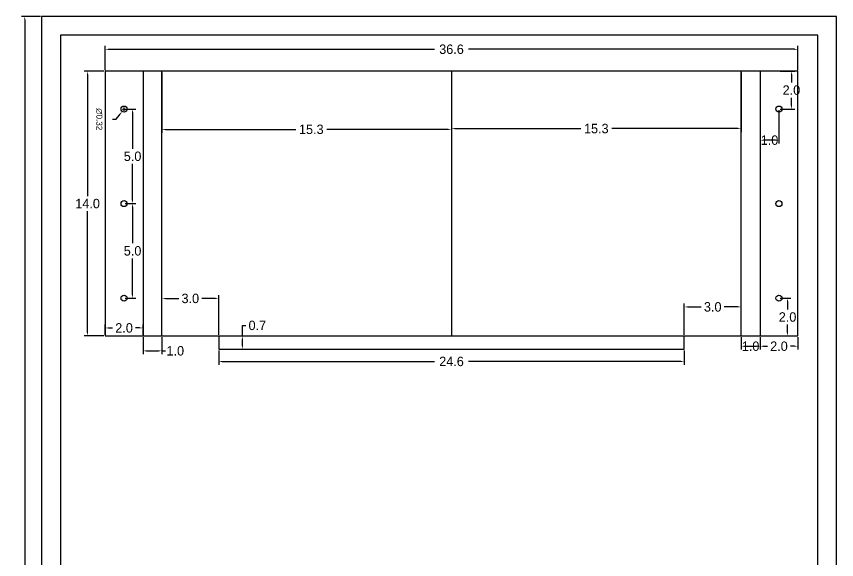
# Model space of a CAD drawing. Header units: millimetres. Extents: x -73 to 120, y 17 to 125.
# Drawn here: x 76.32 to 119.65, y 64.56 to 93.29 of the extents above; entities that cross this region are included whole.
import ezdxf
from ezdxf.lldxf.tags import DXFTag

# ---------------------------------------------------------------- set-up
doc = ezdxf.new("R2010")
doc.units = ezdxf.units.MM
doc.header["$MEASUREMENT"] = 0
tags = doc.linetypes.add('New Line1', pattern=[1.3, 1, -0.3]).pattern_tags.tags
tags[6:7] = [DXFTag(74, 4), DXFTag(75, 0), DXFTag(340, '0'), DXFTag(46, 1.0), DXFTag(50, 0.0), DXFTag(44, 0.0), DXFTag(45, 0.0)]
tags[4:5] = [DXFTag(74, 4), DXFTag(75, 0), DXFTag(340, '0'), DXFTag(46, 1.0), DXFTag(50, 0.0), DXFTag(44, 0.0), DXFTag(45, 0.0)]
doc.dimstyles.get("Standard").update_dxf_attribs({"dimtxt": 0.18, "dimasz": 0.18, "dimexe": 0.18, "dimexo": 0.0625, "dimgap": 0.09, "dimtad": 0, "dimtih": 1, "dimtoh": 1, "dimdec": 4, "dimzin": 0, "dimdsep": 46, "dimtxsty": 'Standard', "dimcen": 0.09, "dimadec": 0, "dimazin": 0, "dimtfac": 1, "dimtdec": 4, "dimtofl": 0, "dimtmove": 0, "dimatfit": 3, "dimfxl": 1, "dimtolj": 1, "dimtzin": 0, "dimarcsym": 0})

# ---------------------------------------------------------------- blocks, each defined once
blk = doc.blocks.new('*D40')
at = {"color": 0, "lineweight": -2, "transparency": 16777216}
for p, q in [((77.588, 93.286), (76.579, 93.286)), ((76.759, 93.106), (76.759, 63.766)), ((76.759, 34.066), (76.759, 63.406)), ((77.588, 33.886), (76.579, 33.886))]:
    blk.add_line(p, q, dxfattribs=at)
at = {"color": 0, "transparency": 16777216}
for points in [[(76.729, 93.106), (76.789, 93.106), (76.759, 93.286)], [(76.729, 34.066), (76.789, 34.066), (76.759, 33.886)]]:
    blk.add_solid(points, dxfattribs=at)
at = {"layer": 'Defpoints', "color": 0, "transparency": 16777216}
for p in [(76.759, 93.286), (77.65, 93.286), (77.65, 33.886)]:
    blk.add_point(p, dxfattribs=at)
at = {"color": 0, "transparency": 16777216, "insert": (76.759, 63.586), "char_height": 0.18, "attachment_point": 5}
blk.add_mtext('\\A1;59.4000', dxfattribs=at)
blk = doc.blocks.new('*D41')
at = {"color": 0, "linetype": 'New Line1', "lineweight": -2, "transparency": 16777216}
for p, q in [((84.005, 90.324), (84.005, 87.132)), ((99.305, 90.324), (99.305, 87.132)), ((84.185, 87.312), (91.079, 87.312)), ((99.125, 87.312), (92.712, 87.312))]:
    blk.add_line(p, q, dxfattribs=at)
at = {"color": 0, "linetype": 'New Line1', "transparency": 16777216}
for points in [[(84.185, 87.342), (84.185, 87.282), (84.005, 87.312)], [(99.125, 87.342), (99.125, 87.282), (99.305, 87.312)]]:
    blk.add_solid(points, dxfattribs=at)
at = {"layer": 'Defpoints', "color": 0, "linetype": 'New Line1', "transparency": 16777216}
for p in [(84.005, 90.387), (99.305, 90.387), (99.305, 87.312)]:
    blk.add_point(p, dxfattribs=at)
at = {"color": 0, "linetype": 'New Line1', "transparency": 16777216, "insert": (91.896, 87.312), "char_height": 0.5, "attachment_point": 5}
blk.add_mtext('\\A1;15.3', dxfattribs=at)
blk = doc.blocks.new('*D42')
at = {"color": 0, "linetype": 'New Line1', "lineweight": -2, "transparency": 16777216}
for p, q in [((99.305, 90.324), (99.305, 87.172)), ((114.605, 90.324), (114.605, 87.172)), ((99.485, 87.352), (106.138, 87.352)), ((114.425, 87.352), (107.772, 87.352))]:
    blk.add_line(p, q, dxfattribs=at)
at = {"color": 0, "linetype": 'New Line1', "transparency": 16777216}
for points in [[(99.485, 87.382), (99.485, 87.322), (99.305, 87.352)], [(114.425, 87.382), (114.425, 87.322), (114.605, 87.352)]]:
    blk.add_solid(points, dxfattribs=at)
at = {"layer": 'Defpoints', "color": 0, "linetype": 'New Line1', "transparency": 16777216}
for p in [(99.305, 90.387), (114.605, 90.387), (114.605, 87.352)]:
    blk.add_point(p, dxfattribs=at)
at = {"color": 0, "linetype": 'New Line1', "transparency": 16777216, "insert": (106.955, 87.352), "char_height": 0.5, "attachment_point": 5}
blk.add_mtext('\\A1;15.3', dxfattribs=at)
blk = doc.blocks.new('*D43')
at = {"color": 0, "linetype": 'New Line1', "lineweight": -2, "transparency": 16777216}
for p, q in [((80.943, 90.387), (79.897, 90.387)), ((80.077, 90.207), (80.077, 83.787)), ((80.077, 76.567), (80.077, 82.987)), ((80.943, 76.387), (79.897, 76.387))]:
    blk.add_line(p, q, dxfattribs=at)
at = {"color": 0, "linetype": 'New Line1', "transparency": 16777216}
for points in [[(80.047, 90.207), (80.107, 90.207), (80.077, 90.387)], [(80.047, 76.567), (80.107, 76.567), (80.077, 76.387)]]:
    blk.add_solid(points, dxfattribs=at)
at = {"layer": 'Defpoints', "color": 0, "linetype": 'New Line1', "transparency": 16777216}
for p in [(81.005, 90.387), (80.077, 76.387), (81.005, 76.387)]:
    blk.add_point(p, dxfattribs=at)
at = {"color": 0, "linetype": 'New Line1', "transparency": 16777216, "insert": (80.077, 83.387), "char_height": 0.5, "attachment_point": 5}
blk.add_mtext('\\A1;14.0', dxfattribs=at)
blk = doc.blocks.new('*D44')
at = {"color": 0, "linetype": 'New Line1', "lineweight": -2, "transparency": 16777216}
for p, q in [((83.005, 76.324), (83.005, 75.42)), ((84.005, 76.324), (84.005, 75.42)), ((83.185, 75.6), (83.825, 75.6)), ((84.005, 75.6), (84.185, 75.6))]:
    blk.add_line(p, q, dxfattribs=at)
at = {"color": 0, "linetype": 'New Line1', "transparency": 16777216}
for points in [[(83.185, 75.63), (83.185, 75.57), (83.005, 75.6)], [(83.825, 75.63), (83.825, 75.57), (84.005, 75.6)]]:
    blk.add_solid(points, dxfattribs=at)
at = {"layer": 'Defpoints', "color": 0, "linetype": 'New Line1', "transparency": 16777216}
for p in [(83.005, 76.387), (84.005, 76.387), (84.005, 75.6)]:
    blk.add_point(p, dxfattribs=at)
at = {"color": 0, "linetype": 'New Line1', "transparency": 16777216, "insert": (84.71, 75.6), "char_height": 0.5, "attachment_point": 5}
blk.add_mtext('\\A1;1.0', dxfattribs=at)
blk = doc.blocks.new('*D45')
at = {"color": 0, "linetype": 'New Line1', "lineweight": -2, "transparency": 16777216}
for p, q in [((81.005, 76.449), (81.005, 76.991)), ((81.185, 76.811), (81.397, 76.811)), ((82.825, 76.811), (82.613, 76.811)), ((83.005, 76.449), (83.005, 76.991))]:
    blk.add_line(p, q, dxfattribs=at)
at = {"color": 0, "linetype": 'New Line1', "transparency": 16777216}
for points in [[(81.185, 76.841), (81.185, 76.781), (81.005, 76.811)], [(82.825, 76.841), (82.825, 76.781), (83.005, 76.811)]]:
    blk.add_solid(points, dxfattribs=at)
at = {"layer": 'Defpoints', "color": 0, "linetype": 'New Line1', "transparency": 16777216}
for p in [(81.005, 76.811), (81.005, 76.387), (83.005, 76.387)]:
    blk.add_point(p, dxfattribs=at)
at = {"color": 0, "linetype": 'New Line1', "transparency": 16777216, "insert": (82.005, 76.811), "char_height": 0.5, "attachment_point": 5}
blk.add_mtext('\\A1;2.0', dxfattribs=at)
blk = doc.blocks.new('*D46')
at = {"color": 0, "linetype": 'New Line1', "lineweight": -2, "transparency": 16777216}
for p, q in [((114.605, 76.324), (114.605, 75.665)), ((115.605, 76.324), (115.605, 75.665)), ((114.785, 75.845), (115.425, 75.845))]:
    blk.add_line(p, q, dxfattribs=at)
at = {"color": 0, "linetype": 'New Line1', "transparency": 16777216}
for points in [[(114.785, 75.875), (114.785, 75.815), (114.605, 75.845)], [(115.425, 75.875), (115.425, 75.815), (115.605, 75.845)]]:
    blk.add_solid(points, dxfattribs=at)
at = {"layer": 'Defpoints', "color": 0, "linetype": 'New Line1', "transparency": 16777216}
for p in [(114.605, 76.387), (115.605, 76.387), (115.605, 75.845)]:
    blk.add_point(p, dxfattribs=at)
at = {"color": 0, "linetype": 'New Line1', "transparency": 16777216, "insert": (115.105, 75.845), "char_height": 0.5, "attachment_point": 5}
blk.add_mtext('\\A1;1.0', dxfattribs=at)
blk = doc.blocks.new('*D47')
at = {"color": 0, "linetype": 'New Line1', "lineweight": -2, "transparency": 16777216}
for p, q in [((115.605, 76.324), (115.605, 75.665)), ((117.605, 76.324), (117.605, 75.665)), ((115.785, 75.845), (115.997, 75.845)), ((117.425, 75.845), (117.213, 75.845))]:
    blk.add_line(p, q, dxfattribs=at)
at = {"color": 0, "linetype": 'New Line1', "transparency": 16777216}
for points in [[(115.785, 75.875), (115.785, 75.815), (115.605, 75.845)], [(117.425, 75.875), (117.425, 75.815), (117.605, 75.845)]]:
    blk.add_solid(points, dxfattribs=at)
at = {"layer": 'Defpoints', "color": 0, "linetype": 'New Line1', "transparency": 16777216}
for p in [(115.605, 76.387), (117.605, 76.387), (117.605, 75.845)]:
    blk.add_point(p, dxfattribs=at)
at = {"color": 0, "linetype": 'New Line1', "transparency": 16777216, "insert": (116.605, 75.845), "char_height": 0.5, "attachment_point": 5}
blk.add_mtext('\\A1;2.0', dxfattribs=at)
blk = doc.blocks.new('*D48')
at = {"color": 0, "linetype": 'New Line1', "lineweight": -2, "transparency": 16777216}
for p, q in [((116.668, 90.387), (117.443, 90.387)), ((117.263, 90.207), (117.263, 89.787)), ((117.263, 88.567), (117.263, 88.987)), ((116.668, 88.387), (117.443, 88.387))]:
    blk.add_line(p, q, dxfattribs=at)
at = {"color": 0, "linetype": 'New Line1', "transparency": 16777216}
for points in [[(117.233, 90.207), (117.293, 90.207), (117.263, 90.387)], [(117.233, 88.567), (117.293, 88.567), (117.263, 88.387)]]:
    blk.add_solid(points, dxfattribs=at)
at = {"layer": 'Defpoints', "color": 0, "linetype": 'New Line1', "transparency": 16777216}
for p in [(116.605, 90.387), (117.263, 90.387), (116.605, 88.387)]:
    blk.add_point(p, dxfattribs=at)
at = {"color": 0, "linetype": 'New Line1', "transparency": 16777216, "insert": (117.263, 89.387), "char_height": 0.5, "attachment_point": 5}
blk.add_mtext('\\A1;2.0', dxfattribs=at)
blk = doc.blocks.new('*D49')
at = {"color": 0, "linetype": 'New Line1', "lineweight": -2, "transparency": 16777216}
for p, q in [((115.605, 89.47), (115.605, 86.56)), ((116.605, 88.324), (116.605, 86.56)), ((116.425, 86.74), (115.785, 86.74))]:
    blk.add_line(p, q, dxfattribs=at)
at = {"color": 0, "linetype": 'New Line1', "transparency": 16777216}
for points in [[(115.785, 86.77), (115.785, 86.71), (115.605, 86.74)], [(116.425, 86.77), (116.425, 86.71), (116.605, 86.74)]]:
    blk.add_solid(points, dxfattribs=at)
at = {"layer": 'Defpoints', "color": 0, "linetype": 'New Line1', "transparency": 16777216}
for p in [(115.605, 89.532), (116.605, 88.387), (115.605, 86.74)]:
    blk.add_point(p, dxfattribs=at)
at = {"color": 0, "linetype": 'New Line1', "transparency": 16777216, "insert": (116.105, 86.74), "char_height": 0.5, "attachment_point": 5}
blk.add_mtext('\\A1;1.0', dxfattribs=at)
blk = doc.blocks.new('*D50')
at = {"color": 0, "linetype": 'New Line1', "lineweight": -2, "transparency": 16777216}
for p, q in [((82.068, 88.387), (82.634, 88.387)), ((82.454, 88.207), (82.454, 86.287)), ((82.454, 83.567), (82.454, 85.487)), ((82.068, 83.387), (82.634, 83.387))]:
    blk.add_line(p, q, dxfattribs=at)
at = {"color": 0, "linetype": 'New Line1', "transparency": 16777216}
for points in [[(82.424, 88.207), (82.484, 88.207), (82.454, 88.387)], [(82.424, 83.567), (82.484, 83.567), (82.454, 83.387)]]:
    blk.add_solid(points, dxfattribs=at)
at = {"layer": 'Defpoints', "color": 0, "linetype": 'New Line1', "transparency": 16777216}
for p in [(82.005, 88.387), (82.005, 83.387), (82.454, 83.387)]:
    blk.add_point(p, dxfattribs=at)
at = {"color": 0, "linetype": 'New Line1', "transparency": 16777216, "insert": (82.454, 85.887), "char_height": 0.5, "attachment_point": 5}
blk.add_mtext('\\A1;5.0', dxfattribs=at)
blk = doc.blocks.new('*D51')
at = {"color": 0, "linetype": 'New Line1', "lineweight": -2, "transparency": 16777216}
for p, q in [((116.668, 78.387), (117.239, 78.387)), ((117.059, 78.207), (117.059, 77.787)), ((117.059, 76.567), (117.059, 76.987)), ((116.668, 76.387), (117.239, 76.387))]:
    blk.add_line(p, q, dxfattribs=at)
at = {"color": 0, "linetype": 'New Line1', "transparency": 16777216}
for points in [[(117.029, 78.207), (117.089, 78.207), (117.059, 78.387)], [(117.029, 76.567), (117.089, 76.567), (117.059, 76.387)]]:
    blk.add_solid(points, dxfattribs=at)
at = {"layer": 'Defpoints', "color": 0, "linetype": 'New Line1', "transparency": 16777216}
for p in [(116.605, 78.387), (116.605, 76.387), (117.059, 76.387)]:
    blk.add_point(p, dxfattribs=at)
at = {"color": 0, "linetype": 'New Line1', "transparency": 16777216, "insert": (117.059, 77.387), "char_height": 0.5, "attachment_point": 5}
blk.add_mtext('\\A1;2.0', dxfattribs=at)
blk = doc.blocks.new('*D52')
at = {"color": 0, "linetype": 'New Line1', "lineweight": -2, "transparency": 16777216}
for p, q in [((82.068, 83.387), (82.634, 83.387)), ((82.454, 83.207), (82.454, 81.287)), ((82.454, 78.567), (82.454, 80.487)), ((82.068, 78.387), (82.634, 78.387))]:
    blk.add_line(p, q, dxfattribs=at)
at = {"color": 0, "linetype": 'New Line1', "transparency": 16777216}
for points in [[(82.424, 83.207), (82.484, 83.207), (82.454, 83.387)], [(82.424, 78.567), (82.484, 78.567), (82.454, 78.387)]]:
    blk.add_solid(points, dxfattribs=at)
at = {"layer": 'Defpoints', "color": 0, "linetype": 'New Line1', "transparency": 16777216}
for p in [(82.005, 83.387), (82.454, 83.387), (82.005, 78.387)]:
    blk.add_point(p, dxfattribs=at)
at = {"color": 0, "linetype": 'New Line1', "transparency": 16777216, "insert": (82.454, 80.887), "char_height": 0.5, "attachment_point": 5}
blk.add_mtext('\\A1;5.0', dxfattribs=at)
blk = doc.blocks.new('*D53')
at = {"color": 0, "linetype": 'New Line1', "lineweight": -2, "transparency": 16777216}
for p, q in [((88.257, 76.387), (88.257, 76.943)), ((88.257, 76.943), (88.437, 76.943)), ((87.068, 76.387), (88.437, 76.387)), ((88.257, 75.867), (88.257, 76.207)), ((87.068, 75.687), (88.437, 75.687))]:
    blk.add_line(p, q, dxfattribs=at)
at = {"color": 0, "linetype": 'New Line1', "transparency": 16777216}
for points in [[(88.227, 76.207), (88.287, 76.207), (88.257, 76.387)], [(88.227, 75.867), (88.287, 75.867), (88.257, 75.687)]]:
    blk.add_solid(points, dxfattribs=at)
at = {"layer": 'Defpoints', "color": 0, "linetype": 'New Line1', "transparency": 16777216}
for p in [(87.005, 76.387), (88.257, 76.387), (87.005, 75.687)]:
    blk.add_point(p, dxfattribs=at)
at = {"color": 0, "linetype": 'New Line1', "transparency": 16777216, "insert": (89.045, 76.943), "char_height": 0.5, "attachment_point": 5}
blk.add_mtext('\\A1;0.7', dxfattribs=at)
blk = doc.blocks.new('*D54')
at = {"color": 0, "linetype": 'New Line1', "lineweight": -2, "transparency": 16777216}
for p, q in [((87.005, 75.624), (87.005, 74.86)), ((111.605, 75.624), (111.605, 74.86)), ((87.185, 75.04), (98.405, 75.04)), ((111.425, 75.04), (100.205, 75.04))]:
    blk.add_line(p, q, dxfattribs=at)
at = {"color": 0, "linetype": 'New Line1', "transparency": 16777216}
for points in [[(87.185, 75.07), (87.185, 75.01), (87.005, 75.04)], [(111.425, 75.07), (111.425, 75.01), (111.605, 75.04)]]:
    blk.add_solid(points, dxfattribs=at)
at = {"layer": 'Defpoints', "color": 0, "linetype": 'New Line1', "transparency": 16777216}
for p in [(87.005, 75.687), (111.605, 75.687), (111.605, 75.04)]:
    blk.add_point(p, dxfattribs=at)
at = {"color": 0, "linetype": 'New Line1', "transparency": 16777216, "insert": (99.305, 75.04), "char_height": 0.5, "attachment_point": 5}
blk.add_mtext('\\A1;24.6', dxfattribs=at)
blk = doc.blocks.new('*D166')
at = {"color": 0, "linetype": 'New Line1', "lineweight": -2, "transparency": 16777216}
for p, q in [((84.005, 76.449), (84.005, 78.551)), ((87.005, 76.449), (87.005, 78.551)), ((84.185, 78.371), (84.897, 78.371)), ((86.825, 78.371), (86.113, 78.371))]:
    blk.add_line(p, q, dxfattribs=at)
at = {"color": 0, "linetype": 'New Line1', "transparency": 16777216}
for points in [[(84.185, 78.401), (84.185, 78.341), (84.005, 78.371)], [(86.825, 78.401), (86.825, 78.341), (87.005, 78.371)]]:
    blk.add_solid(points, dxfattribs=at)
at = {"layer": 'Defpoints', "color": 0, "linetype": 'New Line1', "transparency": 16777216}
for p in [(87.005, 78.371), (84.005, 76.387), (87.005, 76.387)]:
    blk.add_point(p, dxfattribs=at)
at = {"color": 0, "linetype": 'New Line1', "transparency": 16777216, "insert": (85.505, 78.371), "char_height": 0.5, "attachment_point": 5}
blk.add_mtext('\\A1;3.0', dxfattribs=at)
blk = doc.blocks.new('*D167')
at = {"color": 0, "linetype": 'New Line1', "lineweight": -2, "transparency": 16777216}
for p, q in [((111.605, 76.449), (111.605, 78.103)), ((114.605, 76.449), (114.605, 78.103)), ((111.785, 77.923), (112.497, 77.923)), ((114.425, 77.923), (113.713, 77.923))]:
    blk.add_line(p, q, dxfattribs=at)
at = {"color": 0, "linetype": 'New Line1', "transparency": 16777216}
for points in [[(111.785, 77.953), (111.785, 77.893), (111.605, 77.923)], [(114.425, 77.953), (114.425, 77.893), (114.605, 77.923)]]:
    blk.add_solid(points, dxfattribs=at)
at = {"layer": 'Defpoints', "color": 0, "linetype": 'New Line1', "transparency": 16777216}
for p in [(114.605, 77.923), (111.605, 76.387), (114.605, 76.387)]:
    blk.add_point(p, dxfattribs=at)
at = {"color": 0, "linetype": 'New Line1', "transparency": 16777216, "insert": (113.105, 77.923), "char_height": 0.5, "attachment_point": 5}
blk.add_mtext('\\A1;3.0', dxfattribs=at)
blk = doc.blocks.new('*D168')
at = {"color": 0, "linetype": 'New Line1', "lineweight": -2, "transparency": 16777216}
for p, q in [((81.005, 90.449), (81.005, 91.726)), ((81.185, 91.546), (98.405, 91.546)), ((117.425, 91.546), (100.205, 91.546)), ((117.605, 90.449), (117.605, 91.726))]:
    blk.add_line(p, q, dxfattribs=at)
at = {"color": 0, "linetype": 'New Line1', "transparency": 16777216}
for points in [[(81.185, 91.576), (81.185, 91.516), (81.005, 91.546)], [(117.425, 91.576), (117.425, 91.516), (117.605, 91.546)]]:
    blk.add_solid(points, dxfattribs=at)
at = {"layer": 'Defpoints', "color": 0, "linetype": 'New Line1', "transparency": 16777216}
for p in [(117.605, 91.546), (81.005, 90.387), (117.605, 90.387)]:
    blk.add_point(p, dxfattribs=at)
at = {"color": 0, "linetype": 'New Line1', "transparency": 16777216, "insert": (99.305, 91.546), "char_height": 0.5, "attachment_point": 5}
blk.add_mtext('\\A1;36.6', dxfattribs=at)
blk = doc.blocks.new('*D169')
at = {"color": 0, "linetype": 'New Line1', "lineweight": -2, "transparency": 16777216}
for p, q in [((82.005, 88.297), (82.005, 88.477)), ((81.582, 87.845), (81.796, 88.119)), ((81.915, 88.387), (82.095, 88.387)), ((81.402, 87.845), (81.582, 87.845))]:
    blk.add_line(p, q, dxfattribs=at)
at = {"color": 0, "linetype": 'New Line1', "transparency": 16777216}
blk.add_solid([(81.772, 88.137), (81.82, 88.1), (81.907, 88.261)], dxfattribs=at)
at = {"layer": 'Defpoints', "color": 0, "linetype": 'New Line1', "transparency": 16777216}
for p in [(82.104, 88.513), (81.907, 88.261)]:
    blk.add_point(p, dxfattribs=at)
at = {"color": 0, "linetype": 'New Line1', "transparency": 16777216, "insert": (80.689, 87.845), "char_height": 0.32, "attachment_point": 5, "rotation": 270}
blk.add_mtext('\\A1;∅0.32', dxfattribs=at)

msp = doc.modelspace()

# ---------------------------------------------------------------- linework, layer by layer
for p, q in [((117.60516, 90.38689), (81.00516, 90.38689)), ((81.00516, 90.38689), (81.00516, 76.38689)), ((117.60516, 76.38689), (117.60516, 90.38689)), ((81.00516, 76.38689), (87.00516, 76.38689)), ((87.00516, 76.38689), (87.00516, 75.68689)), ((111.60516, 75.68689), (111.60516, 76.38689)), ((111.60516, 76.38689), (114.60516, 76.38689)), ((114.60516, 76.38689), (117.60516, 76.38689)), ((87.00516, 75.68689), (111.60516, 75.68689))]:
    msp.add_line(p, q)
at = {"linetype": 'New Line1'}
for p, q in [((83.00516, 90.38689), (83.00516, 76.38689)), ((84.00516, 76.38689), (84.00516, 90.38689)), ((114.60516, 76.38689), (114.60516, 90.38689)), ((115.60516, 90.38689), (115.60516, 76.38689)), ((87.00516, 76.38689), (111.60516, 76.38689))]:
    msp.add_line(p, q, dxfattribs=at)
at = {"color": 40, "linetype": 'New Line1', "true_color": 0xf8d731}
for q in [(99.30516, 76.38689), (99.30516, 88.38689)]:
    msp.add_line((99.30516, 90.38689), q, dxfattribs=at)
at = {"color": 18, "true_color": 0x000000}
for points in [[(77.65009, 33.88623), (119.65009, 33.88623), (119.65009, 93.28623), (77.65009, 93.28623)], [(78.65009, 34.88623), (118.65009, 34.88623), (118.65009, 92.28623), (78.65009, 92.28623)]]:
    msp.add_lwpolyline(points, close=True, dxfattribs=at)
for centre in [(82.00516, 88.38689), (116.60516, 88.38689), (82.00516, 83.38689), (116.60516, 83.38689), (82.00516, 78.38689), (116.60516, 78.38689)]:
    msp.add_circle(centre, 0.16)

# ---------------------------------------------------------------- dimensions: what is measured, and where the dimension line sits
dim = msp.add_linear_dim(base=(76.75931, 93.28623), p1=(77.65009, 33.88623), p2=(77.65009, 93.28623), angle=90, dimstyle='Standard')
dim.commit()
dim.dimension.update_dxf_attribs({"geometry": '*D40', "text_midpoint": (76.75931, 63.58623)})
at = {"color": 32, "linetype": 'New Line1', "true_color": 0xcd6928}
for base, p1, p2, picture, middle in [((117.60516, 91.54585), (81.00516, 90.38689), (117.60516, 90.38689), '*D168', (99.30516, 91.54585)), ((99.30516, 87.31189), (84.00516, 90.38689), (99.30516, 90.38689), '*D41', (91.89579, 87.31189)), ((114.60516, 87.35213), (99.30516, 90.38689), (114.60516, 90.38689), '*D42', (106.95516, 87.35213)), ((115.60516, 86.74019), (116.60516, 88.38689), (115.60516, 89.53247), '*D49', (116.10516, 86.74019)), ((114.60516, 77.92305), (111.60516, 76.38689), (114.60516, 76.38689), '*D167', (113.10516, 77.92305)), ((81.00516, 76.81078), (83.00516, 76.38689), (81.00516, 76.38689), '*D45', (82.00516, 76.81078)), ((84.00516, 75.59977), (83.00516, 76.38689), (84.00516, 76.38689), '*D44', (84.71016, 75.59977)), ((115.60516, 75.84454), (114.60516, 76.38689), (115.60516, 76.38689), '*D46', (115.10516, 75.84454)), ((117.60516, 75.84454), (115.60516, 76.38689), (117.60516, 76.38689), '*D47', (116.60516, 75.84454)), ((111.60516, 75.03958), (87.00516, 75.68689), (111.60516, 75.68689), '*D54', (99.30516, 75.03958))]:
    dim = msp.add_linear_dim(base=base, p1=p1, p2=p2, dimstyle='Standard', override={"dimtxt": 0.5, "dimgap": 0.15, "dimdec": 1}, dxfattribs=at)
    dim.commit()
    dim.dimension.update_dxf_attribs({"geometry": picture, "text_midpoint": middle, "dimtype": 160})
for base, p1, p2, picture, middle in [((80.07739, 76.38689), (81.00516, 90.38689), (81.00516, 76.38689), '*D43', (80.07739, 83.38689)), ((117.26282, 90.38689), (116.60516, 88.38689), (116.60516, 90.38689), '*D48', (117.26282, 89.38689)), ((82.45415, 83.38689), (82.00516, 88.38689), (82.00516, 83.38689), '*D50', (82.45415, 85.88689)), ((82.45415, 83.38689), (82.00516, 78.38689), (82.00516, 83.38689), '*D52', (82.45415, 80.88689)), ((88.25652, 76.38689), (87.00516, 75.68689), (87.00516, 76.38689), '*D53', (89.04485, 76.94347))]:
    dim = msp.add_linear_dim(base=base, p1=p1, p2=p2, angle=90, dimstyle='Standard', override={"dimtxt": 0.5, "dimgap": 0.15, "dimdec": 1}, dxfattribs=at)
    dim.commit()
    dim.dimension.update_dxf_attribs({"geometry": picture, "text_midpoint": middle, "dimtype": 160})
dim = msp.add_diameter_dim_2p(p1=(82.10365, 88.51298), p2=(81.90667, 88.26079), dimstyle='Standard', override={"dimtxt": 0.32, "dimgap": 0.1, "dimdec": 2}, dxfattribs=at)
dim.commit()
dim.dimension.update_dxf_attribs({"geometry": '*D169', "text_midpoint": (80.68856, 87.845), "dimtype": 163, "text_rotation": 270})
dim = msp.add_linear_dim(base=(87.00516, 78.37149), p1=(84.00516, 76.38689), p2=(87.00516, 76.38689), dimstyle='Standard', override={"dimtxt": 0.5, "dimgap": 0.15, "dimdec": 1}, dxfattribs=at)
dim.commit()
dim.dimension.update_dxf_attribs({"geometry": '*D166', "text_midpoint": (85.50516, 78.37149)})
dim = msp.add_linear_dim(base=(117.05943, 76.38689), p1=(116.60516, 78.38689), p2=(116.60516, 76.38689), angle=90, dimstyle='Standard', override={"dimtxt": 0.5, "dimgap": 0.15, "dimdec": 1}, dxfattribs=at)
dim.commit()
dim.dimension.update_dxf_attribs({"geometry": '*D51', "text_midpoint": (117.05943, 77.38689)})

doc.saveas('drawing.dxf')
